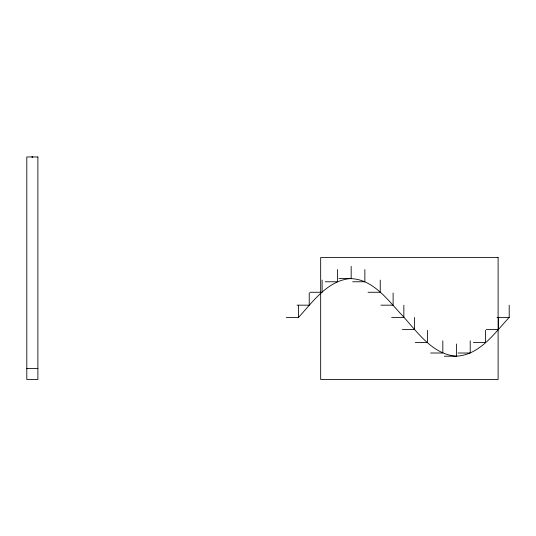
<?xml version="1.0" encoding="UTF-8"?>
<svg xmlns="http://www.w3.org/2000/svg" width="536" height="536" viewBox="0 0 536 536"><rect width="100%" height="100%" fill="white"/><g stroke="black" fill="none" stroke-linecap="round" stroke-linejoin="round"><path stroke-width="0.8" d="M286.298 317.392L298.498 317.392C312.803 301.929 326.906 281.246 349.526 278.626C371.944 278.459 386.791 298.679 400.56 313.594C416.231 330.169 430.998 353.914 455.868 356.199C479.626 355.314 494.493 333.184 509.2 317.392L509.2 305.192M32.515 157.363C33.587 156.371 31.101 156.371 32.173 157.363M338.973 278.579L351.174 278.579L351.174 266.379M325.278 281.769L337.472 281.769L337.472 269.575M352.675 281.769L364.869 281.769L364.869 269.575M309.909 292.267L322.103 292.267L322.103 280.067M368.044 292.267L380.238 292.267L380.238 280.067M297.038 305.172L309.232 305.172L309.232 292.978M380.908 305.172L393.109 305.172L393.109 292.978M391.649 317.392L403.849 317.392L403.849 305.192M496.999 317.392L509.2 317.392M402.389 329.607L414.589 329.607L414.589 317.413M486.266 329.607L498.46 329.607L498.46 317.413M415.259 342.511L427.453 342.511L427.453 330.317M473.395 342.511L485.589 342.511L485.589 330.317M430.629 353.01L442.823 353.01L442.823 340.809M458.025 353.01L470.219 353.01L470.219 340.809M444.324 356.206L456.525 356.206L456.525 344.005M26.8 368.406L37.889 368.406M298.498 305.192L298.498 317.392M37.889 156.954L26.8 156.954L26.8 379.495L37.889 379.495L37.889 156.954M498.112 257.508L320.675 257.508L320.675 379.495L498.112 379.495L498.112 257.508"/></g></svg>
